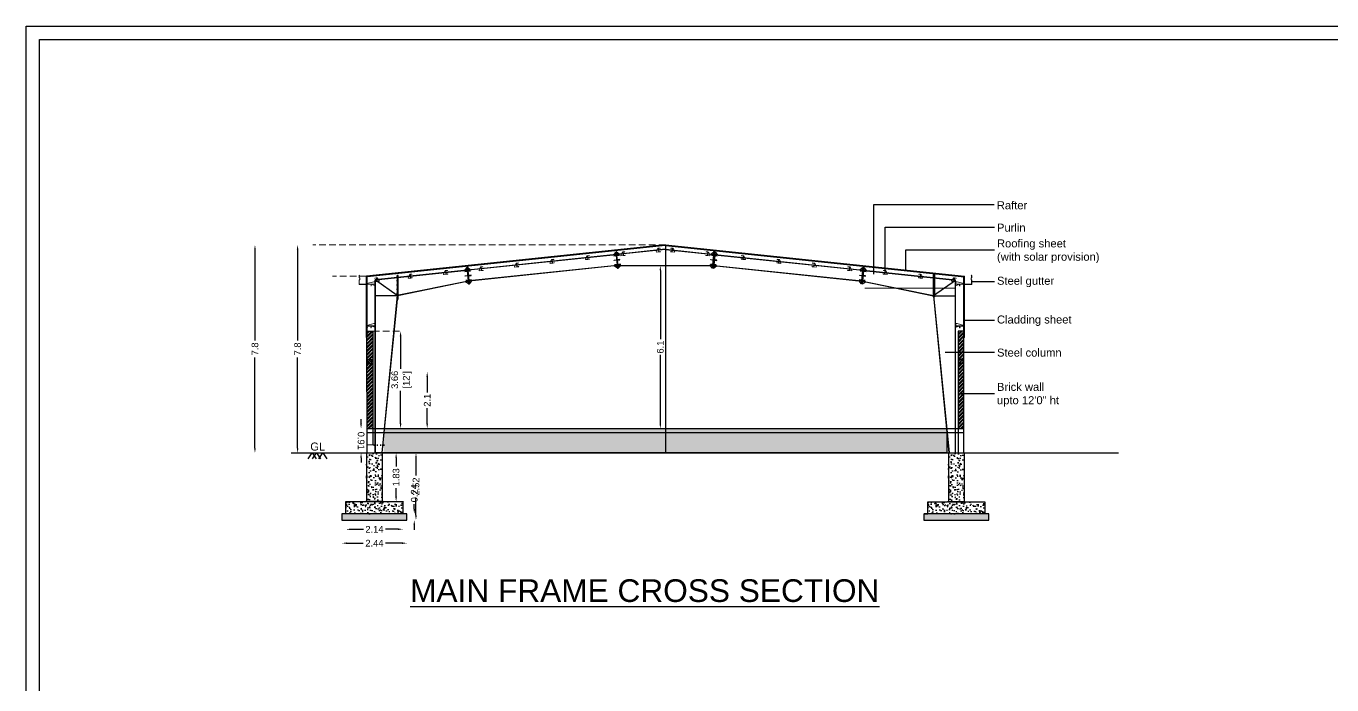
# Model space of a CAD drawing. Header units: metres. Extents: x 29685 to 29940, y 15099 to 15300.
# Drawn here: x 29685.29 to 29734.3, y 15236.94 to 15261.67 of the extents above; entities that cross this region are included whole.
import ezdxf

# ---------------------------------------------------------------- set-up
doc = ezdxf.new("R2010")
doc.units = ezdxf.units.M
doc.header["$MEASUREMENT"] = 0
doc.linetypes.add('DASHED2', pattern=[0.375, 0.25, -0.125])
for name, color, linetype in [('BLK_1_FLR_0_REGULAR_ROOM_1', 2, 'Continuous'), ('BLK_1_FLR_0_WC_BATH_HT', 3, 'Continuous'), ('BLK_1_HT_OF_BLDG', 5, 'Continuous'), ('BLK_1_LVL_0_BLDG_FOOT_PRINT', 1, 'Continuous'), ('BLK_1_PLINTH_HEIGHT', 7, 'Continuous'), ('BLK_1_TOTAL_HEIGHT', 21, 'Continuous')]:
    doc.layers.add(name, color=color, linetype=linetype)
doc.layers.add('LC PURLIN 150', color=11, linetype='Continuous', lineweight=13)
doc.layers.add('LC PURLIN 170', color=11, linetype='Continuous', lineweight=13)
doc.styles.add('NORTH-TEXT', font='sanss___.ttf', dxfattribs={"height": 2})
doc.styles.get("Standard").update_dxf_attribs({"font": 'arial.ttf', "height": 0.25})
doc.styles.add('vel', font='arial.ttf', dxfattribs={"height": 1})
doc.dimstyles.new('kala', dxfattribs={"dimtxt": 0.26, "dimasz": 0.2, "dimexe": 0.18, "dimexo": 0.0625, "dimgap": 0.09, "dimtad": 0, "dimzin": 1, "dimdsep": 46, "dimtxsty": 'Standard', "dimcen": 0.09, "dimse1": 1, "dimse2": 1, "dimclrd": 251, "dimclrt": 1, "dimadec": 0, "dimazin": 0, "dimtfac": 1, "dimtofl": 0, "dimtmove": 0, "dimatfit": 3, "dimfxl": 0, "dimtolj": 1, "dimtzin": 0, "dimarcsym": 0})
doc.dimstyles.get("Standard").update_dxf_attribs({"dimtxt": 0.7, "dimasz": 0.18, "dimexe": 0.18, "dimexo": 0.0625, "dimgap": 0.09, "dimtad": 0, "dimdec": 1, "dimzin": 0, "dimdsep": 46, "dimtxsty": 'Standard', "dimcen": 0.09, "dimse1": 1, "dimse2": 1, "dimadec": 0, "dimazin": 0, "dimtfac": 1, "dimtdec": 1, "dimtofl": 0, "dimtmove": 0, "dimatfit": 3, "dimfxl": 0, "dimtolj": 1, "dimtzin": 0, "dimarcsym": 0})
doc.dimstyles.new('vel', dxfattribs={"dimtxt": 2, "dimasz": 1, "dimexe": 1, "dimexo": 1, "dimgap": 0.09, "dimtad": 0, "dimzin": 0, "dimdsep": 46, "dimtxsty": 'NORTH-TEXT', "dimcen": 0.09, "dimsd1": 1, "dimsd2": 1, "dimclrd": 236, "dimclre": 236, "dimaunit": 1, "dimadec": 3, "dimazin": 0, "dimtfac": 1, "dimtofl": 0, "dimtmove": 0, "dimatfit": 3, "dimfxl": 0, "dimtolj": 1, "dimtzin": 0, "dimarcsym": 0})
pattern_1 = [(45, (27268.26826, 16267.66459), (-0.067424975, 0.067424975), []), (45, (27268.31321, 16267.66459), (-0.067424975, 0.067424975), [])]
pattern_2 = [(50, (27268.26826, 16267.66459), (0.1094293668, -0.0095738244), [0.0114423977, -0.1258663747]), (355, (27268.26826, 16267.66459), (-0.021168989, 0.1147584465), [0.009153918, -0.1006934506]), (100.4514447, (27268.27738, 16267.66379), (0.0882603773, 0.1051846174), [0.0097245417, -0.1069700475]), (46.1842, (27268.26826, 16267.6951), (0.162823842, -0.025252758), [0.017163597, -0.188799562]), (96.6355576, (27268.28183, 16267.693), (0.142596983, 0.148616699), [0.014586819, -0.160455216]), (351.184151, (27268.26826, 16267.6951), (0.142596983, 0.148616699), [0.013730857, -0.151039489]), (21, (27268.28352, 16267.68748), (0.091067305, -0.061425673), [0.0114423977, -0.1258663747]), (326, (27268.28352, 16267.68748), (0.0371214376, 0.110632649), [0.009153918, -0.1006930998]), (71.451445, (27268.2911, 16267.68236), (0.1281887425, 0.0492069765), [0.0097245417, -0.106969863]), (37.5, (27268.26826, 16267.66459), (0.001855172, 0.05078805157), [0, -0.0994725773, 0, -0.1022187528, 0, -0.101074513]), (7.5, (27268.26826, 16267.66459), (0.0401352836, 0.0601735422), [0, -0.0582799456, 0, -0.0971840978, 0, -0.0385227389]), (327.5, (27268.234237, 16267.66459), (0.0814425992, -0.00344097465), [0, -0.0381413257, 0, -0.119000936, 0, -0.1579050883]), (317.5, (27268.21898, 16267.66459), (0.088973911, 0.0152724421), [0, -0.0495837234, 0, -0.0790288268, 0, -0.1121354975])]

# ---------------------------------------------------------------- blocks, each defined once
blk = doc.blocks.new('LC PURLIN 150')
at = {"layer": 'LC PURLIN 150'}
for p, q in [((11067594, -4470696), (11067691, -4470686)), ((11067594, -4470696), (11067595, -4470699)), ((11067694, -4470689), (11067595, -4470699)), ((11067679, -4470540), (11067743, -4470533)), ((11067679, -4470540), (11067694, -4470689)), ((11067679, -4470540), (11067694, -4470689)), ((11067682, -4470546), (11067697, -4470682)), ((11067685, -4470542), (11067737, -4470537)), ((11067694, -4470689), (11067759, -4470682)), ((11067700, -4470685), (11067752, -4470680)), ((11067741, -4470539), (11067742, -4470548)), ((11067742, -4470548), (11067745, -4470548)), ((11067743, -4470533), (11067745, -4470548)), ((11067755, -4470676), (11067754, -4470667)), ((11067754, -4470667), (11067757, -4470667)), ((11067759, -4470682), (11067757, -4470667))]:
    blk.add_line(p, q, dxfattribs=at)
at = {"layer": 'LC PURLIN 150', "color": 6}
for p, q in [((11067694, -4470578), (11067672, -4470581)), ((11067701, -4470646), (11067679, -4470649))]:
    blk.add_line(p, q, dxfattribs=at)
at = {"layer": 'LC PURLIN 150', "color": 41}
blk.add_lwpolyline([(11067654, -4470542), (11067675, -4470540), (11067691, -4470686), (11067594, -4470696), (11067592, -4470674), (11067654, -4470542), (11067675, -4470540)], dxfattribs=at)
at = {"layer": 'LC PURLIN 150', "color": 6}
for points in [[(11067686, -4470584), (11067680, -4470585), (11067679, -4470575), (11067685, -4470574)], [(11067693, -4470652), (11067687, -4470653), (11067686, -4470643), (11067692, -4470642)]]:
    blk.add_lwpolyline(points, close=True, dxfattribs=at)
at = {"layer": 'LC PURLIN 150'}
for centre, start, end in [((11067685, -4470545), 95.9328, 185.9328), ((11067700, -4470682), 185.9328, 275.9328), ((11067738, -4470540), 5.9328, 95.9328), ((11067752, -4470676), 275.9328, 5.9328)]:
    blk.add_arc(centre, 3.15, start, end, dxfattribs=at)
at = {"layer": 'LC PURLIN 150', "color": 6}
for points in [[(11067679, -4470575), (11067685, -4470574), (11067680, -4470585), (11067686, -4470584)], [(11067686, -4470643), (11067692, -4470642), (11067687, -4470653), (11067693, -4470652)]]:
    blk.add_solid(points, dxfattribs=at)
blk = doc.blocks.new('f hgj gj')
at = {"layer": 'LC PURLIN 170', "color": 41}
for p, q in [((13446767, -5297051), (13446767, -5297048)), ((13447098, -5297051), (13446767, -5297051)), ((13447098, -5297051), (13446998, -5297051)), ((13447073, -5297101), (13447098, -5297101)), ((13447095, -5296951), (13447098, -5296951)), ((13447098, -5297051), (13447098, -5296951)), ((13447098, -5297101), (13447098, -5297051))]:
    blk.add_line(p, q, dxfattribs=at)
at = {"layer": 'LC PURLIN 170'}
for p, q in [((13446767, -5297051), (13446937, -5297051)), ((13446767, -5297051), (13446767, -5297116)), ((13446767, -5297116), (13446782, -5297116)), ((13446770, -5297057), (13446770, -5297110)), ((13446773, -5297054), (13446931, -5297054)), ((13446773, -5297113), (13446782, -5297113)), ((13446782, -5297113), (13446782, -5297116)), ((13446931, -5297113), (13446922, -5297113)), ((13446922, -5297113), (13446922, -5297116)), ((13446937, -5297116), (13446922, -5297116)), ((13446934, -5297057), (13446934, -5297110)), ((13446937, -5297051), (13446937, -5297116)), ((13447095, -5296951), (13447095, -5297048))]:
    blk.add_line(p, q, dxfattribs=at)
at = {"layer": 'LC PURLIN 170', "color": 6}
for p, q in [((13446817, -5297062), (13446817, -5297040)), ((13446887, -5297062), (13446887, -5297040))]:
    blk.add_line(p, q, dxfattribs=at)
at = {"layer": 'LC PURLIN 170', "color": 41}
for points in [[(13446767, -5297026), (13446767, -5297048), (13447095, -5297048), (13447095, -5296951), (13447035, -5296951), (13446767, -5297026), (13446767, -5297048)], [(13447073, -5297101), (13446998, -5297071), (13446998, -5297051)]]:
    blk.add_lwpolyline(points, dxfattribs=at)
at = {"layer": 'LC PURLIN 170', "color": 6}
for points in [[(13446822, -5297054), (13446822, -5297048), (13446812, -5297048), (13446812, -5297054)], [(13446892, -5297054), (13446892, -5297048), (13446882, -5297048), (13446882, -5297054)]]:
    blk.add_lwpolyline(points, close=True, dxfattribs=at)
at = {"layer": 'LC PURLIN 170'}
for centre, start, end in [((13446773, -5297057), 90, 180), ((13446773, -5297110), 180, 270), ((13446931, -5297057), 0, 90), ((13446931, -5297110), 270, 0)]:
    blk.add_arc(centre, 3.15, start, end, dxfattribs=at)
at = {"layer": 'LC PURLIN 170', "color": 6}
for points in [[(13446812, -5297048), (13446812, -5297054), (13446822, -5297048), (13446822, -5297054)], [(13446882, -5297048), (13446882, -5297054), (13446892, -5297048), (13446892, -5297054)]]:
    blk.add_solid(points, dxfattribs=at)
blk = doc.blocks.new('*D25')
at = {"color": 0, "lineweight": -2}
for p, q in [((29697.323, 15242.262), (29697.946, 15242.262)), ((29699.403, 15242.262), (29698.779, 15242.262))]:
    blk.add_line(p, q, dxfattribs=at)
at = {"color": 0}
for points in [[(29697.323, 15242.292), (29697.323, 15242.232), (29697.143, 15242.262)], [(29699.403, 15242.292), (29699.403, 15242.232), (29699.583, 15242.262)]]:
    blk.add_solid(points, dxfattribs=at)
at = {"layer": 'Defpoints', "color": 0}
for p in [(29697.143, 15243.127), (29699.583, 15243.127), (29699.583, 15242.262)]:
    blk.add_point(p, dxfattribs=at)
at = {"color": 0, "insert": (29698.363, 15242.262), "char_height": 0.25, "attachment_point": 5}
blk.add_mtext('\\A1;2.44', dxfattribs=at)
blk = doc.blocks.new('*D26')
at = {"color": 0, "lineweight": -2}
for p, q in [((29697.474, 15242.782), (29697.948, 15242.783)), ((29699.254, 15242.786), (29698.78, 15242.785))]:
    blk.add_line(p, q, dxfattribs=at)
at = {"color": 0}
for points in [[(29697.474, 15242.812), (29697.474, 15242.752), (29697.294, 15242.782)], [(29699.254, 15242.816), (29699.254, 15242.756), (29699.434, 15242.787)]]:
    blk.add_solid(points, dxfattribs=at)
at = {"layer": 'Defpoints', "color": 0}
for p in [(29697.293, 15243.357), (29699.433, 15243.362), (29699.434, 15242.787)]:
    blk.add_point(p, dxfattribs=at)
at = {"color": 0, "insert": (29698.364, 15242.784), "char_height": 0.25, "attachment_point": 5, "rotation": 0.1357}
blk.add_mtext('\\A1;2.14', dxfattribs=at)
blk = doc.blocks.new('*D27')
at = {"color": 0, "lineweight": -2}
for p, q in [((29699.177, 15245.467), (29699.177, 15245.137)), ((29699.177, 15244.002), (29699.177, 15244.332))]:
    blk.add_line(p, q, dxfattribs=at)
at = {"color": 0}
for points in [[(29699.147, 15245.467), (29699.207, 15245.467), (29699.177, 15245.647)], [(29699.147, 15244.002), (29699.207, 15244.002), (29699.177, 15243.822)]]:
    blk.add_solid(points, dxfattribs=at)
at = {"layer": 'Defpoints', "color": 0}
for p in [(29698.658, 15245.647), (29699.177, 15245.647), (29698.658, 15243.822)]:
    blk.add_point(p, dxfattribs=at)
at = {"color": 0, "insert": (29699.177, 15244.734), "char_height": 0.25, "attachment_point": 5, "rotation": 90}
blk.add_mtext('\\A1;1.83', dxfattribs=at)
blk = doc.blocks.new('*D28')
at = {"color": 0, "lineweight": -2}
for p, q in [((29699.859, 15243.542), (29699.859, 15243.722)), ((29699.859, 15242.947), (29699.859, 15242.767))]:
    blk.add_line(p, q, dxfattribs=at)
at = {"color": 0}
for points in [[(29699.829, 15243.542), (29699.889, 15243.542), (29699.859, 15243.362)], [(29699.829, 15242.947), (29699.889, 15242.947), (29699.859, 15243.127)]]:
    blk.add_solid(points, dxfattribs=at)
at = {"layer": 'Defpoints', "color": 0}
for p in [(29699.583, 15243.362), (29699.583, 15243.127), (29699.859, 15243.362)]:
    blk.add_point(p, dxfattribs=at)
at = {"color": 0, "insert": (29699.859, 15244.136), "char_height": 0.25, "attachment_point": 5, "rotation": 90}
blk.add_mtext('\\A1;0.24', dxfattribs=at)
blk = doc.blocks.new('*D32')
at = {"color": 0, "lineweight": -2}
for p, q in [((29699.923, 15245.467), (29699.923, 15244.802)), ((29699.923, 15243.307), (29699.923, 15243.971))]:
    blk.add_line(p, q, dxfattribs=at)
at = {"color": 0}
for points in [[(29699.893, 15245.467), (29699.953, 15245.467), (29699.923, 15245.647)], [(29699.893, 15243.307), (29699.953, 15243.307), (29699.923, 15243.127)]]:
    blk.add_solid(points, dxfattribs=at)
at = {"layer": 'Defpoints', "color": 0}
for p in [(29699.923, 15245.647), (29700.259, 15245.647), (29697.143, 15243.127)]:
    blk.add_point(p, dxfattribs=at)
at = {"color": 0, "insert": (29699.923, 15244.387), "char_height": 0.25, "attachment_point": 5, "rotation": 90}
blk.add_mtext('\\A1;2.52', dxfattribs=at)
blk = doc.blocks.new('*D33')
at = {"color": 251, "lineweight": -2}
for p, q in [((29699.345, 15250.024), (29699.345, 15248.807)), ((29699.345, 15246.762), (29699.345, 15247.978))]:
    blk.add_line(p, q, dxfattribs=at)
at = {"color": 251}
for points in [[(29699.312, 15250.024), (29699.378, 15250.024), (29699.345, 15250.224)], [(29699.312, 15246.762), (29699.378, 15246.762), (29699.345, 15246.562)]]:
    blk.add_solid(points, dxfattribs=at)
at = {"layer": 'Defpoints', "color": 0}
for p in [(29698.3, 15250.224), (29698.301, 15246.562), (29699.345, 15246.562)]:
    blk.add_point(p, dxfattribs=at)
at = {"color": 1, "char_height": 0.25, "attachment_point": 5, "rotation": 90}
for s, insert in [('\\A1;3.66', (29699.127, 15248.393)), ("\\A1;[12']", (29699.595, 15248.393))]:
    blk.add_mtext(s, dxfattribs=dict(at, insert=insert))
blk = doc.blocks.new('*D39')
at = {"layer": 'BLK_1_HT_OF_BLDG', "color": 0, "lineweight": -2}
for p, q in [((29695.48, 15253.277), (29695.48, 15249.869)), ((29695.48, 15245.827), (29695.48, 15249.235))]:
    blk.add_line(p, q, dxfattribs=at)
at = {"layer": 'BLK_1_HT_OF_BLDG', "color": 0}
for points in [[(29695.45, 15253.277), (29695.51, 15253.277), (29695.48, 15253.457)], [(29695.45, 15245.827), (29695.51, 15245.827), (29695.48, 15245.647)]]:
    blk.add_solid(points, dxfattribs=at)
at = {"layer": 'Defpoints', "color": 0}
for p in [(29709.123, 15253.457), (29695.48, 15245.647), (29709.123, 15245.647)]:
    blk.add_point(p, dxfattribs=at)
at = {"layer": 'BLK_1_HT_OF_BLDG', "color": 0, "insert": (29695.48, 15249.552), "char_height": 0.25, "attachment_point": 5, "rotation": 90}
blk.add_mtext('\\A1;7.8', dxfattribs=at)
blk = doc.blocks.new('*D38')
at = {"layer": 'BLK_1_FLR_0_REGULAR_ROOM_1', "color": 0, "lineweight": -2}
for p, q in [((29709.094, 15252.5), (29709.094, 15249.915)), ((29709.094, 15246.742), (29709.094, 15249.327))]:
    blk.add_line(p, q, dxfattribs=at)
at = {"layer": 'BLK_1_FLR_0_REGULAR_ROOM_1', "color": 0}
for points in [[(29709.064, 15252.5), (29709.124, 15252.5), (29709.094, 15252.68)], [(29709.064, 15246.742), (29709.124, 15246.742), (29709.094, 15246.562)]]:
    blk.add_solid(points, dxfattribs=at)
at = {"layer": 'Defpoints', "color": 0}
for p in [(29709.123, 15252.68), (29709.094, 15246.562), (29709.123, 15246.562)]:
    blk.add_point(p, dxfattribs=at)
at = {"layer": 'BLK_1_FLR_0_REGULAR_ROOM_1', "color": 0, "insert": (29709.094, 15249.621), "char_height": 0.25, "attachment_point": 5, "rotation": 90}
blk.add_mtext('\\A1;6.1', dxfattribs=at)
blk = doc.blocks.new('*D37')
at = {"layer": 'BLK_1_FLR_0_WC_BATH_HT', "color": 0, "lineweight": -2}
for p, q in [((29700.344, 15248.512), (29700.344, 15247.923)), ((29700.344, 15246.742), (29700.344, 15247.332))]:
    blk.add_line(p, q, dxfattribs=at)
at = {"layer": 'BLK_1_FLR_0_WC_BATH_HT', "color": 0}
for points in [[(29700.314, 15248.512), (29700.374, 15248.512), (29700.344, 15248.692)], [(29700.314, 15246.742), (29700.374, 15246.742), (29700.344, 15246.562)]]:
    blk.add_solid(points, dxfattribs=at)
at = {"layer": 'Defpoints', "color": 0}
for p in [(29700.344, 15248.692), (29700.513, 15248.692), (29700.513, 15246.562)]:
    blk.add_point(p, dxfattribs=at)
at = {"layer": 'BLK_1_FLR_0_WC_BATH_HT', "color": 0, "insert": (29700.344, 15247.627), "char_height": 0.25, "attachment_point": 5, "rotation": 90}
blk.add_mtext('\\A1;2.1', dxfattribs=at)
blk = doc.blocks.new('*D36')
at = {"layer": 'BLK_1_TOTAL_HEIGHT', "color": 0, "lineweight": -2}
for p, q in [((29693.88, 15253.277), (29693.88, 15249.869)), ((29693.88, 15245.827), (29693.88, 15249.235))]:
    blk.add_line(p, q, dxfattribs=at)
at = {"layer": 'BLK_1_TOTAL_HEIGHT', "color": 0}
for points in [[(29693.85, 15253.277), (29693.91, 15253.277), (29693.88, 15253.457)], [(29693.85, 15245.827), (29693.91, 15245.827), (29693.88, 15245.647)]]:
    blk.add_solid(points, dxfattribs=at)
at = {"layer": 'Defpoints', "color": 0}
for p in [(29709.123, 15253.457), (29693.88, 15245.647), (29709.123, 15245.647)]:
    blk.add_point(p, dxfattribs=at)
at = {"layer": 'BLK_1_TOTAL_HEIGHT', "color": 0, "insert": (29693.88, 15249.552), "char_height": 0.25, "attachment_point": 5, "rotation": 90}
blk.add_mtext('\\A1;7.8', dxfattribs=at)
blk = doc.blocks.new('*D40')
at = {"layer": 'BLK_1_PLINTH_HEIGHT', "color": 0, "lineweight": -2}
for p, q in [((29697.862, 15246.742), (29697.862, 15246.922)), ((29697.862, 15245.467), (29697.862, 15245.287))]:
    blk.add_line(p, q, dxfattribs=at)
at = {"layer": 'BLK_1_PLINTH_HEIGHT', "color": 0}
for points in [[(29697.892, 15246.742), (29697.832, 15246.742), (29697.862, 15246.562)], [(29697.892, 15245.467), (29697.832, 15245.467), (29697.862, 15245.647)]]:
    blk.add_solid(points, dxfattribs=at)
at = {"layer": 'Defpoints', "color": 0}
for p in [(29697.862, 15246.562), (29698.086, 15246.562), (29698.086, 15245.647)]:
    blk.add_point(p, dxfattribs=at)
at = {"layer": 'BLK_1_PLINTH_HEIGHT', "color": 0, "insert": (29697.862, 15246.105), "char_height": 0.25, "attachment_point": 5, "rotation": 270.0009}
blk.add_mtext('\\A1;0.91', dxfattribs=at)

msp = doc.modelspace()

# ---------------------------------------------------------------- hatches: boundary and pattern name
at = {"linetype": 'Continuous'}
h = msp.add_hatch(dxfattribs=at)
h.set_pattern_fill('ANSI32', color=256, scale=0.010011)
h.set_pattern_definition(pattern_1)
h.paths.add_polyline_path([(29698.3, 15250.224), (29698.085, 15250.224), (29698.085, 15249.983), (29698.085, 15249.153), (29698.3, 15249.153)])
h.paths.add_polyline_path([(29698.3, 15249.003), (29698.085, 15249.003), (29698.085, 15246.562), (29698.301, 15246.562)])
h = msp.add_hatch(dxfattribs=at)
h.set_pattern_fill('ANSI32', color=256, scale=0.010011)
h.set_pattern_definition(pattern_1)
h.paths.add_polyline_path([(29720.271, 15250.224), (29720.486, 15250.224), (29720.486, 15249.983), (29720.486, 15249.153), (29720.271, 15249.153)])
h.paths.add_polyline_path([(29720.271, 15249.003), (29720.486, 15249.003), (29720.485, 15246.562), (29720.27, 15246.562)])
h = msp.add_hatch(dxfattribs=at)
h.set_pattern_fill('AR-CONC', color=256, scale=0.000600651)
h.set_pattern_definition(pattern_2)
h.paths.add_polyline_path([(29698.085, 15249.153), (29698.085, 15249.003), (29698.3, 15249.003), (29698.3, 15249.153)])
h = msp.add_hatch(dxfattribs=at)
h.set_pattern_fill('AR-CONC', color=256, scale=0.000600651)
h.set_pattern_definition(pattern_2)
h.paths.add_polyline_path([(29720.271, 15249.153), (29720.271, 15249.003), (29720.486, 15249.003), (29720.486, 15249.153)])
h = msp.add_hatch()
h.set_pattern_fill('AR-CONC', color=256, scale=0.05)
h.set_pattern_definition([(50, (-428.5911, 369.28757), (0.3586300913, -0.0313760675), [0.0375, -0.4125]), (355, (-428.5911, 369.28757), (-0.069375667, 0.376096067), [0.03, -0.33]), (100.4514445, (-428.5612, 369.28495), (0.2892544234, 0.3447199955), [0.031870096, -0.350571056]), (46.1842, (-428.5911, 369.38757), (0.5336206653, -0.0827596404), [0.05625, -0.61875]), (96.6356355, (-428.54663, 369.38067), (0.467330973, 0.4870593), [0.047805171, -0.52585688]), (351.184164, (-428.5911, 369.38757), (0.4673309725, 0.4870593), [0.045, -0.4950000005]), (21, (-428.5411, 369.36257), (0.298453526, -0.2013094453), [0.0375, -0.4125]), (326, (-428.5411, 369.36257), (0.121657666, 0.3625750225), [0.03, -0.33]), (71.4514447, (-428.51623, 369.3458), (0.4201111884, 0.1612655764), [0.031870095, -0.350571056]), (37.5, (-428.5911, 369.28757), (0.00607992766, 0.1664469269), [0, -0.326, 0, -0.335, 0, -0.33125]), (7.5, (-428.5911, 369.28757), (0.1315347687, 0.1972058559), [0, -0.191, 0, -0.3185, 0, -0.12625]), (327.5, (-428.7026, 369.28757), (0.2669112181, -0.01127743587), [0, -0.125, 0, -0.39, 0, -0.5175]), (317.5, (-428.7526, 369.28757), (0.2915930847, 0.0500524912), [0, -0.1625, 0, -0.259, 0, -0.3675])])
h.paths.add_polyline_path([(29698.738, 15246.562), (29698.723, 15246.412), (29719.848, 15246.412), (29719.833, 15246.562)])
h = msp.add_hatch()
h.set_pattern_fill('AR-SAND', color=256, scale=0.2)
h.set_pattern_definition([(37.5, (-428.5911, 369.28757), (-0.0125986716, 0.3853647538), [0, -0.304, 0, -0.34, 0, -0.325]), (7.5, (-428.5911, 369.28757), (0.353955341, 0.564429213), [0, -0.164, 0, -0.274, 0, -0.105]), (327.5, (-428.8371, 369.28757), (0.6228283724, 0.0011318107), [0, -0.1, 0, -0.36, 0, -0.47]), (317.5, (-428.8371, 369.28757), (0.601225321, 0.175535113), [0, -0.05, 0, -0.236, 0, -0.27])])
h.paths.add_polyline_path([(29698.723, 15246.412), (29698.703, 15245.647), (29719.869, 15245.647), (29719.843, 15246.412)])
h = msp.add_hatch()
h.set_pattern_fill('AR-CONC', color=256, scale=0.05)
h.set_pattern_definition([(50, (-428.60946, 368.98257), (0.3586300913, -0.0313760675), [0.0375, -0.4125]), (355, (-428.60946, 368.98257), (-0.069375667, 0.376096067), [0.03, -0.33]), (100.4514445, (-428.57957, 368.97995), (0.2892544234, 0.3447199955), [0.031870096, -0.350571056]), (46.1842, (-428.60946, 369.08257), (0.5336206653, -0.0827596404), [0.05625, -0.61875]), (96.6356355, (-428.565, 369.07567), (0.467330973, 0.4870593), [0.047805171, -0.52585688]), (351.184164, (-428.60946, 369.08257), (0.4673309725, 0.4870593), [0.045, -0.4950000005]), (21, (-428.55946, 369.05757), (0.298453526, -0.2013094453), [0.0375, -0.4125]), (326, (-428.55946, 369.05757), (0.121657666, 0.3625750225), [0.03, -0.33]), (71.4514447, (-428.5346, 369.0408), (0.4201111884, 0.1612655764), [0.031870095, -0.350571056]), (37.5, (-428.60946, 368.98257), (0.00607992766, 0.1664469269), [0, -0.326, 0, -0.335, 0, -0.33125]), (7.5, (-428.60946, 368.98257), (0.1315347687, 0.1972058559), [0, -0.191, 0, -0.3185, 0, -0.12625]), (327.5, (-428.72096, 368.98257), (0.2669112181, -0.01127743587), [0, -0.125, 0, -0.39, 0, -0.5175]), (317.5, (-428.77096, 368.98257), (0.2915930847, 0.0500524912), [0, -0.1625, 0, -0.259, 0, -0.3675])])
h.paths.add_polyline_path([(29699.433, 15243.822), (29698.658, 15243.822), (29698.067, 15243.822), (29698.036, 15243.822), (29697.293, 15243.822), (29697.293, 15243.362), (29699.433, 15243.362)])
h.paths.add_polyline_path([(29698.658, 15245.647), (29698.067, 15245.647), (29698.067, 15243.822), (29698.658, 15243.822)])
h = msp.add_hatch()
h.set_pattern_fill('AR-CONC', color=256, scale=0.05)
h.set_pattern_definition([(50, (-406.77043, 368.97837), (0.3586300913, -0.0313760675), [0.0375, -0.4125]), (355, (-406.77043, 368.97837), (-0.069375667, 0.376096067), [0.03, -0.33]), (100.4514445, (-406.74054, 368.97575), (0.2892544234, 0.3447199955), [0.031870096, -0.350571056]), (46.1842, (-406.77043, 369.07837), (0.5336206653, -0.0827596404), [0.05625, -0.61875]), (96.6356355, (-406.72596, 369.07147), (0.467330973, 0.4870593), [0.047805171, -0.52585688]), (351.184164, (-406.7704, 369.07837), (0.4673309725, 0.4870593), [0.045, -0.4950000005]), (21, (-406.72043, 369.05337), (0.298453526, -0.2013094453), [0.0375, -0.4125]), (326, (-406.72043, 369.05337), (0.121657666, 0.3625750225), [0.03, -0.33]), (71.4514447, (-406.69556, 369.0366), (0.4201111884, 0.1612655764), [0.031870095, -0.350571056]), (37.5, (-406.77043, 368.97837), (0.00607992766, 0.1664469269), [0, -0.326, 0, -0.335, 0, -0.33125]), (7.5, (-406.77043, 368.97837), (0.1315347687, 0.1972058559), [0, -0.191, 0, -0.3185, 0, -0.12625]), (327.5, (-406.88193, 368.97837), (0.2669112181, -0.01127743587), [0, -0.125, 0, -0.39, 0, -0.5175]), (317.5, (-406.93193, 368.97837), (0.2915930847, 0.0500524912), [0, -0.1625, 0, -0.259, 0, -0.3675])])
h.paths.add_polyline_path([(29721.272, 15243.817), (29720.497, 15243.817), (29719.906, 15243.817), (29719.875, 15243.817), (29719.132, 15243.817), (29719.132, 15243.357), (29721.272, 15243.357)])
h.paths.add_polyline_path([(29720.497, 15245.643), (29719.906, 15245.643), (29719.906, 15243.817), (29720.497, 15243.817)])
h = msp.add_hatch()
h.set_pattern_fill('AR-CONC', color=256, scale=0.01)
h.set_pattern_definition([(50, (-428.60946, 368.982566), (0.07172601826, -0.0062752135), [0.0075, -0.0825]), (355, (-428.60946, 368.982566), (-0.01387513336, 0.07521921337), [0.006, -0.066]), (100.45144446, (-428.60348, 368.98204), (0.05785088467, 0.0689439991), [0.0063740192, -0.0701142112]), (46.1842, (-428.60946, 369.00257), (0.10672413307, -0.01655192808), [0.01125, -0.12375]), (96.6356355, (-428.60057, 369.00119), (0.09346619457, 0.09741186008), [0.0095610342, -0.105171376]), (351.184164, (-428.60946, 369.00257), (0.0934661945, 0.09741186003), [0.009, -0.0990000001]), (21, (-428.59946, 368.997566), (0.05969070521, -0.04026188907), [0.0075, -0.0825]), (326, (-428.59946, 368.997566), (0.0243315332, 0.0725150045), [0.006, -0.066]), (71.45144474, (-428.594486, 368.99421), (0.08402223767, 0.03225311528), [0.006374019, -0.0701142112]), (37.5, (-428.60946, 368.982566), (0.001215985532, 0.033289385383), [0, -0.0652, 0, -0.067, 0, -0.06625]), (7.5, (-428.60946, 368.982566), (0.026306953744, 0.03944117119), [0, -0.0382, 0, -0.0637, 0, -0.02525]), (327.5, (-428.63176, 368.982566), (0.053382243617, -0.002255487173), [0, -0.025, 0, -0.078, 0, -0.1035]), (317.5, (-428.64176, 368.982566), (0.058318616934, 0.01001049823), [0, -0.0325, 0, -0.0518, 0, -0.0735])])
h.paths.add_polyline_path([(29699.583, 15243.362), (29697.143, 15243.362), (29697.143, 15243.357), (29697.143, 15243.127), (29699.583, 15243.127)])
h = msp.add_hatch()
h.set_pattern_fill('AR-CONC', color=256, scale=0.01)
h.set_pattern_definition([(50, (-406.770426, 368.97837), (0.07172601826, -0.0062752135), [0.0075, -0.0825]), (355, (-406.770426, 368.97837), (-0.01387513336, 0.07521921337), [0.006, -0.066]), (100.45144446, (-406.76445, 368.977844), (0.05785088467, 0.0689439991), [0.0063740192, -0.0701142112]), (46.1842, (-406.77043, 368.99837), (0.10672413307, -0.01655192808), [0.01125, -0.12375]), (96.6356355, (-406.76153, 368.99699), (0.09346619457, 0.09741186008), [0.0095610342, -0.105171376]), (351.184164, (-406.77043, 368.99837), (0.0934661945, 0.09741186003), [0.009, -0.0990000001]), (21, (-406.760426, 368.99337), (0.05969070521, -0.04026188907), [0.0075, -0.0825]), (326, (-406.760426, 368.99337), (0.0243315332, 0.0725150045), [0.006, -0.066]), (71.45144474, (-406.75545, 368.99001), (0.08402223767, 0.03225311528), [0.006374019, -0.0701142112]), (37.5, (-406.770426, 368.978367), (0.001215985532, 0.033289385383), [0, -0.0652, 0, -0.067, 0, -0.06625]), (7.5, (-406.770426, 368.978367), (0.026306953744, 0.03944117119), [0, -0.0382, 0, -0.0637, 0, -0.02525]), (327.5, (-406.792726, 368.978367), (0.053382243617, -0.002255487173), [0, -0.025, 0, -0.078, 0, -0.1035]), (317.5, (-406.802726, 368.978367), (0.058318616934, 0.01001049823), [0, -0.0325, 0, -0.0518, 0, -0.0735])])
h.paths.add_polyline_path([(29721.422, 15243.357), (29718.982, 15243.357), (29718.982, 15243.352), (29718.982, 15243.122), (29721.422, 15243.122)])

# ---------------------------------------------------------------- linework, layer by layer
at = {"linetype": 'DASHED2', "lineweight": 5}
for p, q in [((29709.285, 15253.457), (29696.051, 15253.457)), ((29698.061, 15252.277), (29696.786, 15252.277)), ((29698.3, 15250.224), (29699.345, 15250.224))]:
    msp.add_line(p, q, dxfattribs=at)
for p, q in [((29709.285, 15253.457), (29698.061, 15252.277)), ((29709.285, 15253.433), (29698.085, 15252.256)), ((29709.285, 15253.457), (29720.51, 15252.277)), ((29709.285, 15253.433), (29720.51, 15252.253)), ((29707.432, 15253.097), (29701.876, 15252.513)), ((29707.433, 15253.09), (29701.877, 15252.506)), ((29707.469, 15253.148), (29707.415, 15253.142)), ((29707.487, 15252.977), (29707.433, 15252.972)), ((29709.285, 15253.292), (29707.462, 15253.1)), ((29709.285, 15253.286), (29707.462, 15253.095)), ((29709.285, 15253.292), (29711.109, 15253.1)), ((29709.285, 15253.286), (29711.108, 15253.095)), ((29711.084, 15252.977), (29711.137, 15252.972)), ((29711.102, 15253.148), (29711.155, 15253.142)), ((29711.138, 15253.09), (29716.694, 15252.506)), ((29711.139, 15253.097), (29716.695, 15252.513)), ((29701.846, 15252.51), (29698.394, 15252.147)), ((29701.847, 15252.501), (29698.404, 15252.139)), ((29701.883, 15252.561), (29701.83, 15252.555)), ((29707.475, 15252.686), (29701.919, 15252.102)), ((29707.476, 15252.678), (29701.92, 15252.094)), ((29707.505, 15252.807), (29707.451, 15252.801)), ((29707.523, 15252.636), (29707.469, 15252.63)), ((29707.505, 15252.685), (29711.065, 15252.685)), ((29707.506, 15252.68), (29711.065, 15252.68)), ((29711.048, 15252.636), (29711.102, 15252.63)), ((29711.066, 15252.807), (29711.119, 15252.801)), ((29711.095, 15252.678), (29716.651, 15252.094)), ((29711.096, 15252.686), (29716.652, 15252.102)), ((29716.688, 15252.561), (29716.741, 15252.555)), ((29716.724, 15252.501), (29720.167, 15252.139)), ((29716.725, 15252.51), (29720.167, 15252.148)), ((29698.061, 15249.983), (29698.061, 15252.277)), ((29698.085, 15249.983), (29698.085, 15252.256)), ((29698.394, 15245.647), (29698.394, 15252.147)), ((29698.404, 15245.952), (29698.404, 15252.139)), ((29699.267, 15252.267), (29699.196, 15252.267)), ((29699.267, 15252.108), (29699.196, 15252.108)), ((29699.267, 15251.948), (29699.196, 15251.948)), ((29699.217, 15252.314), (29699.208, 15252.314)), ((29701.889, 15252.1), (29699.221, 15251.555)), ((29701.89, 15252.091), (29699.231, 15251.547)), ((29701.901, 15252.39), (29701.848, 15252.385)), ((29701.919, 15252.22), (29701.866, 15252.214)), ((29701.937, 15252.049), (29701.884, 15252.043)), ((29716.634, 15252.049), (29716.687, 15252.043)), ((29716.652, 15252.22), (29716.705, 15252.214)), ((29716.67, 15252.39), (29716.723, 15252.385)), ((29716.681, 15252.091), (29719.35, 15251.545)), ((29716.682, 15252.1), (29719.35, 15251.555)), ((29719.33, 15252.354), (29719.4, 15252.354)), ((29719.33, 15252.194), (29719.4, 15252.194)), ((29719.33, 15252.035), (29719.4, 15252.035)), ((29719.379, 15252.4), (29719.389, 15252.4)), ((29720.167, 15245.647), (29720.167, 15252.148)), ((29720.486, 15249.983), (29720.486, 15252.256)), ((29720.51, 15249.983), (29720.51, 15252.277)), ((29699.267, 15251.789), (29699.196, 15251.789)), ((29699.267, 15251.63), (29699.196, 15251.63)), ((29699.267, 15251.471), (29699.196, 15251.471)), ((29719.33, 15251.876), (29719.4, 15251.876)), ((29719.33, 15251.717), (29719.4, 15251.717)), ((29719.33, 15251.558), (29719.4, 15251.558)), ((29698.085, 15251.29), (29698.061, 15251.29)), ((29720.486, 15251.29), (29720.51, 15251.29)), ((29698.061, 15249.983), (29698.085, 15249.983)), ((29720.51, 15249.983), (29720.486, 15249.983)), ((29698.067, 15245.647), (29698.067, 15243.822)), ((29698.347, 15245.965), (29698.347, 15245.921)), ((29698.472, 15245.965), (29698.472, 15245.921)), ((29698.597, 15245.965), (29698.597, 15245.921)), ((29698.658, 15245.647), (29698.658, 15243.822)), ((29698.722, 15245.965), (29698.722, 15245.921)), ((29719.906, 15245.647), (29719.906, 15243.817)), ((29720.497, 15245.647), (29720.497, 15243.817)), ((29697.293, 15243.362), (29697.293, 15243.822)), ((29697.293, 15243.822), (29698.036, 15243.822)), ((29698.689, 15243.822), (29698.036, 15243.822)), ((29698.067, 15243.822), (29698.658, 15243.822)), ((29698.363, 15243.822), (29699.433, 15243.822)), ((29699.433, 15243.822), (29699.433, 15243.362)), ((29719.132, 15243.357), (29719.132, 15243.817)), ((29719.132, 15243.817), (29719.875, 15243.817)), ((29720.528, 15243.817), (29719.875, 15243.817)), ((29719.906, 15243.817), (29720.497, 15243.817)), ((29720.202, 15243.817), (29721.272, 15243.817)), ((29721.272, 15243.817), (29721.272, 15243.357)), ((29699.583, 15243.362), (29697.143, 15243.362)), ((29697.143, 15243.362), (29697.143, 15243.127)), ((29697.143, 15243.127), (29699.583, 15243.127)), ((29699.583, 15243.362), (29699.433, 15243.362)), ((29699.583, 15243.127), (29699.583, 15243.362)), ((29721.422, 15243.357), (29718.982, 15243.357)), ((29719.132, 15243.352), (29718.982, 15243.352)), ((29718.982, 15243.352), (29718.982, 15243.122)), ((29718.982, 15243.122), (29721.422, 15243.122)), ((29721.422, 15243.357), (29721.272, 15243.357)), ((29721.422, 15243.122), (29721.422, 15243.357))]:
    msp.add_line(p, q)
at = {"linetype": 'ByBlock', "lineweight": 0}
for p, q in [((29707.432, 15253.097), (29707.462, 15253.1)), ((29711.139, 15253.097), (29711.109, 15253.1)), ((29701.846, 15252.51), (29701.876, 15252.513)), ((29716.725, 15252.51), (29716.695, 15252.513)), ((29699.208, 15252.215), (29699.255, 15252.22)), ((29701.89, 15252.091), (29701.92, 15252.094)), ((29716.681, 15252.091), (29716.651, 15252.094)), ((29719.389, 15252.302), (29719.342, 15252.307))]:
    msp.add_line(p, q, dxfattribs=at)
at = {"linetype": 'Continuous'}
for p, q in [((29699.221, 15251.555), (29698.636, 15245.647)), ((29699.231, 15251.547), (29698.646, 15245.647)), ((29719.34, 15251.547), (29719.925, 15245.647)), ((29719.35, 15251.555), (29719.935, 15245.647)), ((29698.084, 15250.224), (29698.3, 15250.224)), ((29698.086, 15245.647), (29698.084, 15250.224)), ((29698.3, 15250.224), (29698.301, 15245.952)), ((29720.271, 15250.224), (29720.27, 15245.647)), ((29720.486, 15250.224), (29720.271, 15250.224)), ((29720.485, 15245.647), (29720.486, 15250.224)), ((29698.085, 15249.153), (29698.3, 15249.153)), ((29698.085, 15249.003), (29698.3, 15249.003)), ((29720.486, 15249.153), (29720.271, 15249.153)), ((29720.486, 15249.003), (29720.271, 15249.003)), ((29698.085, 15246.562), (29720.485, 15246.562)), ((29698.085, 15246.412), (29720.485, 15246.412)), ((29695.236, 15245.647), (29726.284, 15245.648))]:
    msp.add_line(p, q, dxfattribs=at)
at = {"lineweight": 5, "ltscale": 5}
msp.add_line((29720.176, 15251.838), (29716.775, 15251.838), dxfattribs=at)
at = {"lineweight": 5}
msp.add_line((29698.301, 15245.952), (29698.085, 15245.952), dxfattribs=at)
for points in [[(29685.291, 15261.668), (29778.054, 15261.668), (29778.054, 15118.465), (29685.291, 15118.465)], [(29685.791, 15261.168), (29777.554, 15261.168), (29777.554, 15118.965), (29685.791, 15118.965)], [(29707.436, 15253.056), (29707.343, 15253.046), (29707.343, 15253.051), (29707.436, 15253.061)], [(29707.486, 15252.585), (29707.501, 15252.587), (29707.437, 15253.192), (29707.422, 15253.19)], [(29707.501, 15252.587), (29707.516, 15252.588), (29707.452, 15253.193), (29707.437, 15253.192)], [(29707.466, 15253.059), (29707.559, 15253.068), (29707.559, 15253.074), (29707.466, 15253.064)], [(29711.105, 15253.059), (29711.012, 15253.068), (29711.012, 15253.074), (29711.105, 15253.064)], [(29711.07, 15252.587), (29711.055, 15252.588), (29711.119, 15253.193), (29711.134, 15253.192)], [(29711.085, 15252.585), (29711.07, 15252.587), (29711.134, 15253.192), (29711.149, 15253.19)], [(29711.134, 15253.056), (29711.228, 15253.046), (29711.228, 15253.051), (29711.135, 15253.061)], [(29701.851, 15252.468), (29701.758, 15252.459), (29701.757, 15252.464), (29701.85, 15252.474)], [(29701.9, 15251.998), (29701.915, 15252), (29701.851, 15252.605), (29701.836, 15252.603)], [(29701.915, 15252), (29701.93, 15252.001), (29701.866, 15252.606), (29701.851, 15252.605)], [(29701.88, 15252.472), (29701.973, 15252.481), (29701.973, 15252.487), (29701.88, 15252.477)], [(29707.454, 15252.885), (29707.361, 15252.875), (29707.361, 15252.881), (29707.454, 15252.89)], [(29707.472, 15252.714), (29707.379, 15252.704), (29707.379, 15252.71), (29707.472, 15252.72)], [(29707.484, 15252.888), (29707.577, 15252.898), (29707.577, 15252.903), (29707.483, 15252.894)], [(29707.502, 15252.717), (29707.595, 15252.727), (29707.594, 15252.733), (29707.501, 15252.723)], [(29711.069, 15252.717), (29710.976, 15252.727), (29710.976, 15252.733), (29711.069, 15252.723)], [(29711.087, 15252.888), (29710.994, 15252.898), (29710.994, 15252.903), (29711.087, 15252.894)], [(29711.099, 15252.714), (29711.192, 15252.704), (29711.192, 15252.71), (29711.099, 15252.72)], [(29711.117, 15252.885), (29711.21, 15252.875), (29711.21, 15252.881), (29711.117, 15252.89)], [(29716.69, 15252.472), (29716.597, 15252.481), (29716.598, 15252.487), (29716.691, 15252.477)], [(29716.656, 15252), (29716.641, 15252.001), (29716.705, 15252.606), (29716.719, 15252.605)], [(29716.671, 15251.998), (29716.656, 15252), (29716.719, 15252.605), (29716.734, 15252.603)], [(29716.72, 15252.468), (29716.813, 15252.459), (29716.814, 15252.464), (29716.721, 15252.474)], [(29699.217, 15251.424), (29699.236, 15251.424), (29699.236, 15252.314), (29699.217, 15252.314)], [(29699.236, 15251.424), (29699.255, 15251.424), (29699.255, 15252.314), (29699.236, 15252.314)], [(29701.869, 15252.298), (29701.775, 15252.288), (29701.775, 15252.294), (29701.868, 15252.303)], [(29701.886, 15252.127), (29701.793, 15252.117), (29701.793, 15252.123), (29701.886, 15252.133)], [(29701.898, 15252.301), (29701.991, 15252.311), (29701.991, 15252.316), (29701.898, 15252.306)], [(29701.916, 15252.13), (29702.009, 15252.14), (29702.009, 15252.146), (29701.916, 15252.136)], [(29716.655, 15252.13), (29716.561, 15252.14), (29716.562, 15252.146), (29716.655, 15252.136)], [(29716.672, 15252.301), (29716.579, 15252.311), (29716.58, 15252.316), (29716.673, 15252.306)], [(29716.684, 15252.127), (29716.777, 15252.117), (29716.778, 15252.123), (29716.685, 15252.133)], [(29716.702, 15252.298), (29716.795, 15252.288), (29716.796, 15252.294), (29716.703, 15252.303)], [(29719.361, 15251.511), (29719.342, 15251.511), (29719.342, 15252.4), (29719.361, 15252.4)], [(29719.379, 15251.511), (29719.361, 15251.511), (29719.361, 15252.4), (29719.379, 15252.4)], [(29698.404, 15246.412), (29719.843, 15246.412), (29719.843, 15245.647), (29698.404, 15245.647)]]:
    msp.add_lwpolyline(points, close=True)
for points in [[(29707.422, 15253.19), (29707.334, 15253.087), (29707.432, 15253.097), (29707.422, 15253.19)], [(29707.452, 15253.193), (29707.559, 15253.11), (29707.462, 15253.1), (29707.452, 15253.193)], [(29711.119, 15253.193), (29711.012, 15253.11), (29711.109, 15253.1), (29711.119, 15253.193)], [(29711.149, 15253.19), (29711.236, 15253.087), (29711.139, 15253.097), (29711.149, 15253.19)], [(29701.836, 15252.603), (29701.749, 15252.5), (29701.846, 15252.51), (29701.836, 15252.603)], [(29701.866, 15252.606), (29701.973, 15252.523), (29701.876, 15252.513), (29701.866, 15252.606)], [(29707.486, 15252.585), (29707.364, 15252.666), (29707.476, 15252.678), (29707.486, 15252.585)], [(29707.516, 15252.588), (29707.606, 15252.68), (29707.506, 15252.68), (29707.516, 15252.588)], [(29711.055, 15252.588), (29710.964, 15252.68), (29711.065, 15252.68), (29711.055, 15252.588)], [(29711.085, 15252.585), (29711.206, 15252.666), (29711.095, 15252.678), (29711.085, 15252.585)], [(29716.705, 15252.606), (29716.598, 15252.523), (29716.695, 15252.513), (29716.705, 15252.606)], [(29716.734, 15252.603), (29716.822, 15252.5), (29716.725, 15252.51), (29716.734, 15252.603)], [(29699.221, 15251.555), (29698.404, 15252.139)], [(29701.9, 15251.998), (29701.78, 15252.068), (29701.89, 15252.091), (29701.9, 15251.998)], [(29701.93, 15252.001), (29702.021, 15252.105), (29701.92, 15252.094), (29701.93, 15252.001)], [(29716.641, 15252.001), (29716.55, 15252.105), (29716.651, 15252.094), (29716.641, 15252.001)], [(29716.671, 15251.998), (29716.791, 15252.068), (29716.681, 15252.091), (29716.671, 15251.998)], [(29719.35, 15251.555), (29720.167, 15252.139)], [(29699.231, 15251.547), (29698.404, 15251.547)], [(29719.34, 15251.547), (29720.167, 15251.547)], [(29695.881, 15245.425), (29696.029, 15245.647), (29696.176, 15245.425)], [(29696.043, 15245.425), (29696.191, 15245.647), (29696.338, 15245.425)], [(29696.276, 15245.425), (29696.423, 15245.647), (29696.571, 15245.425)]]:
    msp.add_lwpolyline(points)
at = {"linetype": 'ByBlock', "lineweight": 0}
for points in [[(29707.476, 15252.678), (29707.491, 15252.68), (29707.506, 15252.68)], [(29711.095, 15252.678), (29711.08, 15252.68), (29711.065, 15252.68)]]:
    msp.add_lwpolyline(points, dxfattribs=at)
at = {"lineweight": 9}
for points in [[(29698.458, 15252.293), (29698.457, 15252.295), (29698.085, 15252.256), (29698.085, 15251.978), (29697.794, 15251.978), (29697.794, 15252.136), (29697.813, 15252.156), (29697.813, 15252.211), (29697.794, 15252.231), (29697.794, 15252.302), (29697.809, 15252.317), (29697.807, 15252.318), (29697.791, 15252.303), (29697.791, 15252.23), (29697.811, 15252.21), (29697.811, 15252.157), (29697.791, 15252.137), (29697.791, 15251.976), (29698.087, 15251.976), (29698.087, 15252.254), (29698.458, 15252.293)], [(29720.113, 15252.293), (29720.113, 15252.295), (29720.486, 15252.256), (29720.486, 15251.978), (29720.777, 15251.978), (29720.777, 15252.136), (29720.758, 15252.156), (29720.758, 15252.211), (29720.777, 15252.231), (29720.777, 15252.302), (29720.762, 15252.317), (29720.763, 15252.318), (29720.779, 15252.303), (29720.779, 15252.23), (29720.76, 15252.21), (29720.76, 15252.157), (29720.779, 15252.137), (29720.779, 15251.976), (29720.484, 15251.976), (29720.484, 15252.254), (29720.113, 15252.293)]]:
    msp.add_lwpolyline(points, dxfattribs=at)
at = {"linetype": 'Continuous'}
for points in [[(29707.456, 15253.154), (29707.426, 15253.151), (29707.458, 15253.139), (29707.428, 15253.136)], [(29707.476, 15252.969), (29707.446, 15252.966), (29707.474, 15252.984), (29707.444, 15252.98)], [(29711.095, 15252.969), (29711.125, 15252.966), (29711.097, 15252.984), (29711.127, 15252.98)], [(29711.115, 15253.154), (29711.145, 15253.151), (29711.113, 15253.139), (29711.143, 15253.136)], [(29701.87, 15252.567), (29701.841, 15252.564), (29701.872, 15252.552), (29701.842, 15252.549)], [(29707.494, 15252.798), (29707.464, 15252.795), (29707.492, 15252.813), (29707.462, 15252.81)], [(29707.511, 15252.627), (29707.482, 15252.624), (29707.51, 15252.642), (29707.48, 15252.639)], [(29711.059, 15252.627), (29711.089, 15252.624), (29711.061, 15252.642), (29711.091, 15252.639)], [(29711.077, 15252.798), (29711.107, 15252.795), (29711.079, 15252.813), (29711.109, 15252.81)], [(29716.7, 15252.567), (29716.73, 15252.564), (29716.699, 15252.552), (29716.729, 15252.549)], [(29699.254, 15252.274), (29699.208, 15252.274), (29699.254, 15252.259), (29699.208, 15252.259)], [(29699.254, 15252.115), (29699.208, 15252.115), (29699.254, 15252.1), (29699.208, 15252.1)], [(29699.254, 15251.956), (29699.208, 15251.956), (29699.254, 15251.941), (29699.208, 15251.941)], [(29701.89, 15252.382), (29701.86, 15252.378), (29701.888, 15252.396), (29701.859, 15252.393)], [(29701.908, 15252.211), (29701.878, 15252.208), (29701.906, 15252.226), (29701.876, 15252.223)], [(29701.926, 15252.04), (29701.896, 15252.037), (29701.924, 15252.055), (29701.894, 15252.052)], [(29716.645, 15252.04), (29716.675, 15252.037), (29716.647, 15252.055), (29716.676, 15252.052)], [(29716.663, 15252.211), (29716.693, 15252.208), (29716.665, 15252.226), (29716.694, 15252.223)], [(29716.681, 15252.382), (29716.711, 15252.378), (29716.683, 15252.396), (29716.712, 15252.393)], [(29719.342, 15252.361), (29719.389, 15252.361), (29719.342, 15252.346), (29719.389, 15252.346)], [(29719.342, 15252.202), (29719.389, 15252.202), (29719.342, 15252.187), (29719.389, 15252.187)], [(29719.342, 15252.043), (29719.389, 15252.043), (29719.342, 15252.028), (29719.389, 15252.028)], [(29699.254, 15251.797), (29699.208, 15251.797), (29699.254, 15251.782), (29699.208, 15251.782)], [(29699.254, 15251.638), (29699.208, 15251.638), (29699.254, 15251.623), (29699.208, 15251.623)], [(29699.254, 15251.464), (29699.208, 15251.464), (29699.254, 15251.479), (29699.208, 15251.479)], [(29719.342, 15251.884), (29719.389, 15251.884), (29719.342, 15251.869), (29719.389, 15251.869)], [(29719.342, 15251.724), (29719.389, 15251.724), (29719.342, 15251.71), (29719.389, 15251.71)], [(29719.342, 15251.55), (29719.389, 15251.55), (29719.342, 15251.565), (29719.389, 15251.565)], [(29698.338, 15245.933), (29698.338, 15245.952), (29698.356, 15245.933), (29698.356, 15245.952)], [(29698.338, 15245.933), (29698.338, 15245.952), (29698.356, 15245.933), (29698.356, 15245.952)], [(29698.462, 15245.933), (29698.462, 15245.952), (29698.481, 15245.933), (29698.481, 15245.952)], [(29698.462, 15245.933), (29698.462, 15245.952), (29698.481, 15245.933), (29698.481, 15245.952)], [(29698.587, 15245.933), (29698.587, 15245.952), (29698.606, 15245.933), (29698.606, 15245.952)], [(29698.587, 15245.933), (29698.587, 15245.952), (29698.606, 15245.933), (29698.606, 15245.952)], [(29698.712, 15245.933), (29698.712, 15245.952), (29698.731, 15245.933), (29698.731, 15245.952)], [(29698.712, 15245.933), (29698.712, 15245.952), (29698.731, 15245.933), (29698.731, 15245.952)]]:
    msp.add_solid(points, dxfattribs=at)
at = {"layer": 'BLK_1_LVL_0_BLDG_FOOT_PRINT'}
msp.add_line((29709.285, 15253.457), (29709.286, 15245.647), dxfattribs=at)

# ---------------------------------------------------------------- block references
at = {"yscale": 0.0009360791655519999, "zscale": 0.0009360791655519999}
for p, xscale, rotation in [((19339.907, 19425.534), 0.0009360791655519999, 0.0672189813224747), ((19341.237, 19425.674), 0.0009360791655519999, 0.0672189813224747), ((19342.568, 19425.814), 0.0009360791655519999, 0.0672189813224747), ((19343.898, 19425.953), 0.0009360791655519999, 0.0672189813224747), ((40074.673, 19425.953), -0.0009360791655519999, 359.9327810186775), ((40076.003, 19425.814), -0.0009360791655519999, 359.9327810186775), ((40077.334, 19425.674), -0.0009360791655519999, 359.9327810186775), ((40078.664, 19425.534), -0.0009360791655519999, 359.9327810186775), ((19335.915, 19425.114), 0.0009360791655519999, 0.0672189813224747), ((19337.246, 19425.254), 0.0009360791655519999, 0.0672189813224747), ((19338.576, 19425.394), 0.0009360791655519999, 0.0672189813224747), ((40079.995, 19425.394), -0.0009360791655519999, 359.9327810186775), ((40081.325, 19425.254), -0.0009360791655519999, 359.9327810186775), ((40082.656, 19425.114), -0.0009360791655519999, 359.9327810186775), ((38969.526, 21488.69), -0.0009360791655519999, 11.93278101885006), ((19334.584, 19424.975), 0.0009360791655519999, 0.0672189813224747), ((40083.986, 19424.975), -0.0009360791655519999, 359.9327810186775), ((20449.045, 21488.69), 0.0009360791655519999, 348.06721898115)]:
    msp.add_blockref('LC PURLIN 150', p, dxfattribs=dict(at, xscale=xscale, rotation=rotation))
for p, xscale in [((17110.846, 20210.439), 0.0009360791655519999), ((42307.725, 20210.439), -0.0009360791655519999), ((17110.846, 20208.87), 0.0009360791655519999), ((42307.725, 20208.87), -0.0009360791655519999)]:
    msp.add_blockref('f hgj gj', p, dxfattribs=dict(at, xscale=xscale))

# ---------------------------------------------------------------- texts
at = {"width": 25.03352, "attachment_point": 1, "style": 'vel'}
for s, insert, char_height in [('Rafter', (29721.722, 15255.095, 126.262), 0.3003), ('Purlin', (29721.729, 15254.255, 126.262), 0.3003), ('Roofing sheet\\P(with solar provision)', (29721.729, 15253.663, 126.262), 0.30033), ('Steel gutter', (29721.729, 15252.261, 126.262), 0.30033), ('Cladding sheet', (29721.729, 15250.806, 126.262), 0.30033), ('Steel column', (29721.729, 15249.565, 126.262), 0.30033), ('Brick wall\\Pupto 12\'0" ht', (29721.729, 15248.278, 126.262), 0.30033), ('GL', (29695.956, 15246.038, 126.262), 0.3003), ('{\\LMAIN FRAME CROSS SECTION}', (29699.702, 15240.906, 126.262), 0.85)]:
    msp.add_mtext(s, dxfattribs=dict(at, insert=insert, char_height=char_height))

# ---------------------------------------------------------------- dimensions: what is measured, and where the dimension line sits
for base, p1, p2, dimstyle, override, picture, middle in [((29699.345, 15246.562), (29698.3, 15250.224), (29698.301, 15246.562), 'kala', {"dimpost": '\\X'}, '*D33', (29699.345, 15248.393)), ((29699.923, 15245.647), (29697.143, 15243.127), (29700.259, 15245.647), 'Standard', {"dimtxt": 0.25, "dimdec": 2, "dimtdec": 2, "dimfxl": 0.5, "dimarcsym": 1}, '*D32', (29699.923, 15244.387))]:
    dim = msp.add_linear_dim(base=base, p1=p1, p2=p2, angle=90, dimstyle=dimstyle, override=override)
    dim.commit()
    dim.dimension.update_dxf_attribs({"geometry": picture, "text_midpoint": middle})
for p1, p2, distance, picture, middle in [((29698.6582, 15243.8217), (29698.6582, 15245.6473), -0.519, '*D27', (29699.1772, 15244.7345)), ((29699.5827, 15243.1266), (29699.5827, 15243.3617), -0.2761, '*D28', (29699.8587, 15244.1358)), ((29697.293, 15243.357), (29699.433, 15243.362), -0.575, '*D26', (29698.364, 15242.784))]:
    dim = msp.add_aligned_dim(p1=p1, p2=p2, distance=distance, dimstyle='Standard', override={"dimtxt": 0.25, "dimdec": 2, "dimtdec": 2, "dimfxl": 0.5, "dimarcsym": 1})
    dim.commit()
    dim.dimension.update_dxf_attribs({"geometry": picture, "text_midpoint": middle})
dim = msp.add_linear_dim(base=(29699.583, 15242.262), p1=(29697.143, 15243.127), p2=(29699.583, 15243.127), angle=0, dimstyle='Standard', override={"dimtxt": 0.25, "dimdec": 2, "dimtdec": 2, "dimfxl": 0.5, "dimarcsym": 1})
dim.commit()
dim.dimension.update_dxf_attribs({"geometry": '*D25', "text_midpoint": (29698.363, 15242.262), "dimtype": 161})
at = {"layer": 'BLK_1_FLR_0_REGULAR_ROOM_1'}
dim = msp.add_aligned_dim(p1=(29709.123, 15252.68), p2=(29709.123, 15246.562), distance=-0.029, dimstyle='Standard', override={"dimfxl": 0.18}, dxfattribs=at)
dim.commit()
dim.dimension.update_dxf_attribs({"geometry": '*D38', "text_midpoint": (29709.094, 15249.621)})
at = {"layer": 'BLK_1_FLR_0_WC_BATH_HT'}
dim = msp.add_aligned_dim(p1=(29700.513, 15246.562), p2=(29700.513, 15248.692), distance=0.17, dimstyle='Standard', override={"dimfxl": 0.18}, dxfattribs=at)
dim.commit()
dim.dimension.update_dxf_attribs({"geometry": '*D37', "text_midpoint": (29700.344, 15247.627)})
at = {"layer": 'BLK_1_HT_OF_BLDG'}
dim = msp.add_aligned_dim(p1=(29709.123, 15253.457), p2=(29709.123, 15245.647), distance=-13.643, dimstyle='Standard', override={"dimfxl": 0.18}, dxfattribs=at)
dim.commit()
dim.dimension.update_dxf_attribs({"geometry": '*D39', "text_midpoint": (29695.48, 15249.552)})
at = {"layer": 'BLK_1_PLINTH_HEIGHT'}
dim = msp.add_aligned_dim(p1=(29698.08564, 15245.64713), p2=(29698.08562, 15246.5621), distance=0.22395, dimstyle='Standard', override={"dimtxt": 0.25, "dimdec": 2, "dimtdec": 2, "dimfxl": 0.5, "dimarcsym": 1}, dxfattribs=at)
dim.commit()
dim.dimension.update_dxf_attribs({"geometry": '*D40', "text_midpoint": (29697.86168, 15246.10461)})
at = {"layer": 'BLK_1_TOTAL_HEIGHT'}
dim = msp.add_aligned_dim(p1=(29709.123, 15253.457), p2=(29709.123, 15245.647), distance=-15.243, dimstyle='Standard', override={"dimfxl": 0.18}, dxfattribs=at)
dim.commit()
dim.dimension.update_dxf_attribs({"geometry": '*D36', "text_midpoint": (29693.88, 15249.552)})

# ---------------------------------------------------------------- leaders
for points in [[(29717.112, 15252.354), (29717.112, 15254.979), (29721.623, 15254.979)], [(29717.53, 15252.519), (29717.53, 15254.127), (29721.631, 15254.127)], [(29718.31, 15252.508), (29718.31, 15253.271), (29721.631, 15253.271)], [(29720.777, 15252.087), (29721.631, 15252.087)], [(29720.51, 15250.632), (29721.631, 15250.632)], [(29719.782, 15249.432), (29721.631, 15249.432)], [(29720.371, 15247.878), (29721.631, 15247.878)]]:
    msp.add_leader(points, dimstyle='vel', override={"dimasz": 0.1, "dimclrd": 253})

doc.saveas('drawing.dxf')
